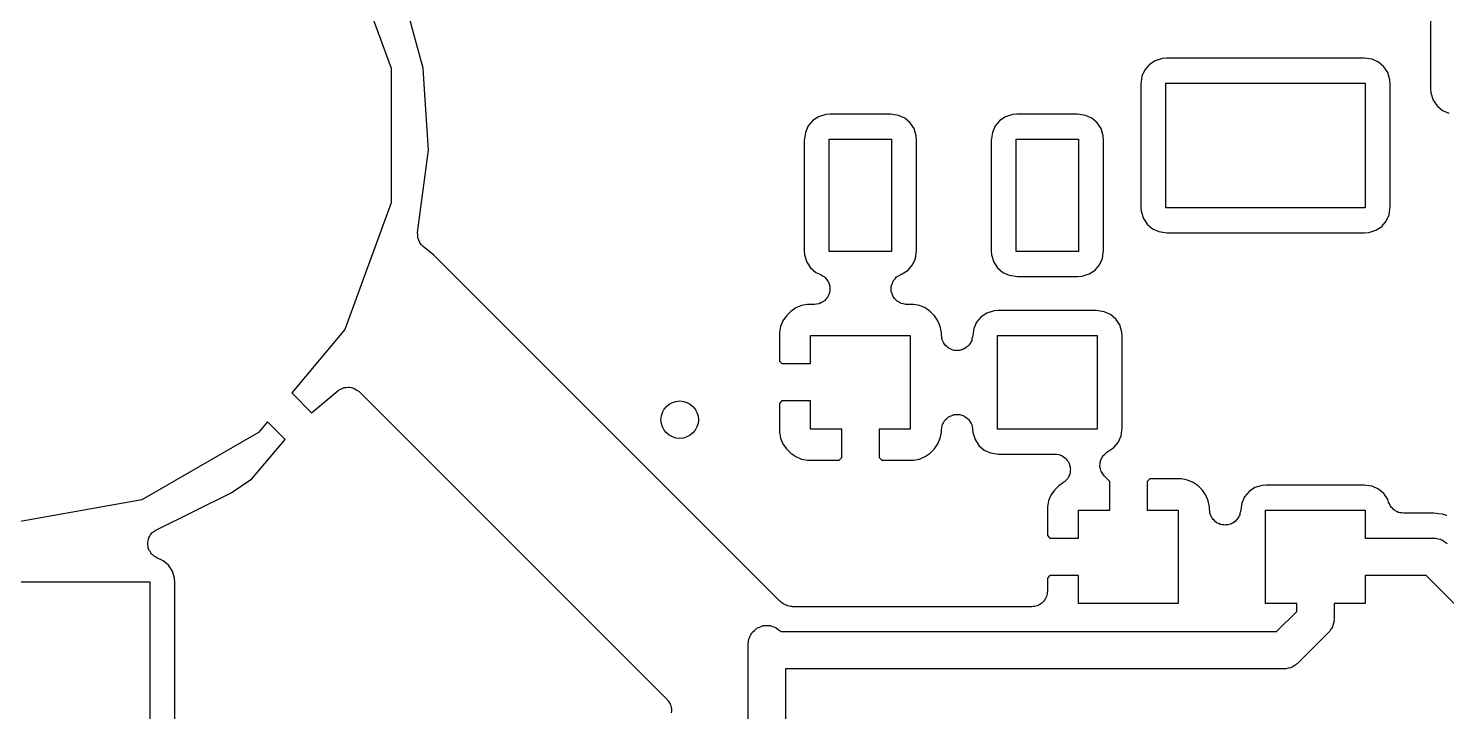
# Model space of a CAD drawing. Extents: x 76 to 124.9, y -113.7 to -66.
# Drawn here: x 85.38 to 96.75, y -79.84 to -74.36 of the extents above; entities that cross this region are included whole.
import ezdxf

# ---------------------------------------------------------------- set-up
doc = ezdxf.new("R2010")
doc.units = 0
doc.header["$MEASUREMENT"] = 0
doc.layers.add('BLACK', color=7, linetype='CONTINUOUS')

msp = doc.modelspace()

# ---------------------------------------------------------------- linework, layer by layer
at = {"layer": 'Black'}
for p, q in [((87.9149, -73.6641), (88.2846, -74.6796)), ((88.5409, -74.6796), (88.3697, -74.0423)), ((96.6244, -74.0588), (96.6244, -74.845)), ((94.4148, -74.6198), (94.368, -74.6507)), ((94.4721, -74.6021), (94.4148, -74.6198)), ((94.505, -74.5994), (94.4721, -74.6021)), ((96.0912, -74.5994), (94.505, -74.5994)), ((96.1555, -74.6086), (96.0912, -74.5994)), ((96.2067, -74.6316), (96.1555, -74.6086)), ((96.2493, -74.668), (96.2067, -74.6316)), ((88.2846, -74.6796), (88.2846, -75.7604)), ((88.5494, -74.8083), (88.5409, -74.6796)), ((94.3086, -74.7445), (94.2994, -74.8088)), ((94.3316, -74.6933), (94.3086, -74.7445)), ((94.368, -74.6507), (94.3316, -74.6933)), ((96.2802, -74.7148), (96.2493, -74.668)), ((96.2979, -74.7721), (96.2802, -74.7148)), ((88.5845, -75.3381), (88.5494, -74.8083)), ((94.2994, -74.8088), (94.2994, -75.795)), ((94.5, -75.8), (94.5, -74.8)), ((94.5, -74.8), (96.1, -74.8)), ((96.1, -74.8), (96.1, -75.8)), ((96.3006, -74.805), (96.2979, -74.7721)), ((96.3006, -75.7912), (96.3006, -74.805)), ((96.6244, -74.845), (96.6271, -74.8779)), ((96.6271, -74.8779), (96.6448, -74.9352)), ((96.6448, -74.9352), (96.6757, -74.982)), ((91.7148, -75.0698), (91.668, -75.1007)), ((91.7721, -75.0521), (91.7148, -75.0698)), ((91.805, -75.0494), (91.7721, -75.0521)), ((92.2912, -75.0494), (91.805, -75.0494)), ((92.3555, -75.0586), (92.2912, -75.0494)), ((92.4067, -75.0816), (92.3555, -75.0586)), ((92.4493, -75.118), (92.4067, -75.0816)), ((93.2148, -75.0698), (93.168, -75.1007)), ((93.2721, -75.0521), (93.2148, -75.0698)), ((93.305, -75.0494), (93.2721, -75.0521)), ((93.7912, -75.0494), (93.305, -75.0494)), ((93.8555, -75.0586), (93.7912, -75.0494)), ((93.9067, -75.0816), (93.8555, -75.0586)), ((93.9493, -75.118), (93.9067, -75.0816)), ((96.6757, -74.982), (96.7183, -75.0184)), ((96.7183, -75.0184), (96.7695, -75.0414)), ((91.6086, -75.1945), (91.5994, -75.2588)), ((91.6316, -75.1433), (91.6086, -75.1945)), ((91.668, -75.1007), (91.6316, -75.1433)), ((92.4802, -75.1648), (92.4493, -75.118)), ((92.4979, -75.2221), (92.4802, -75.1648)), ((93.1086, -75.1945), (93.0994, -75.2588)), ((93.1316, -75.1433), (93.1086, -75.1945)), ((93.168, -75.1007), (93.1316, -75.1433)), ((93.9802, -75.1648), (93.9493, -75.118)), ((93.9979, -75.2221), (93.9802, -75.1648)), ((91.5994, -75.2588), (91.5994, -76.145)), ((91.8, -76.15), (91.8, -75.25)), ((91.8, -75.25), (92.3, -75.25)), ((92.3, -75.25), (92.3, -76.15)), ((92.5006, -75.255), (92.4979, -75.2221)), ((92.5006, -76.1412), (92.5006, -75.255)), ((93.0994, -75.2588), (93.0994, -76.145)), ((93.3, -76.15), (93.3, -75.25)), ((93.3, -75.25), (93.8, -75.25)), ((93.8, -75.25), (93.8, -76.15)), ((94.0006, -75.255), (93.9979, -75.2221)), ((94.0006, -76.1412), (94.0006, -75.255)), ((88.498, -75.9979), (88.5845, -75.3381)), ((88.2846, -75.7604), (87.9149, -76.7759)), ((94.2994, -75.795), (94.3021, -75.8279)), ((94.3021, -75.8279), (94.3198, -75.8852)), ((94.3198, -75.8852), (94.3507, -75.932)), ((96.1, -75.8), (94.5, -75.8)), ((96.2684, -75.9067), (96.2914, -75.8555)), ((96.2914, -75.8555), (96.3006, -75.7912)), ((88.4989, -76.0175), (88.498, -75.9979)), ((94.3507, -75.932), (94.3933, -75.9684)), ((94.3933, -75.9684), (94.4445, -75.9914)), ((94.4445, -75.9914), (94.5088, -76.0006)), ((94.5088, -76.0006), (96.095, -76.0006)), ((96.095, -76.0006), (96.1279, -75.9979)), ((96.1279, -75.9979), (96.1852, -75.9802)), ((96.1852, -75.9802), (96.232, -75.9493)), ((96.232, -75.9493), (96.2684, -75.9067)), ((88.4991, -76.0371), (88.4989, -76.0175)), ((88.4998, -76.0391), (88.4991, -76.0371)), ((88.4999, -76.0413), (88.4998, -76.0391)), ((88.5075, -76.0594), (88.4999, -76.0413)), ((88.5144, -76.0778), (88.5075, -76.0594)), ((88.5158, -76.0794), (88.5144, -76.0778)), ((88.5166, -76.0814), (88.5158, -76.0794)), ((88.5298, -76.0958), (88.5166, -76.0814)), ((88.5426, -76.1107), (88.5298, -76.0958)), ((88.6279, -76.1808), (88.5426, -76.1107)), ((89.3236, -76.8765), (88.6279, -76.1808)), ((91.5994, -76.145), (91.6021, -76.1779)), ((91.6021, -76.1779), (91.6198, -76.2352)), ((92.3, -76.15), (91.8, -76.15)), ((92.4684, -76.2567), (92.4914, -76.2055)), ((92.4914, -76.2055), (92.5006, -76.1412)), ((93.0994, -76.145), (93.1021, -76.1779)), ((93.1021, -76.1779), (93.1198, -76.2352)), ((93.8, -76.15), (93.3, -76.15)), ((93.9684, -76.2567), (93.9914, -76.2055)), ((93.9914, -76.2055), (94.0006, -76.1412)), ((91.6198, -76.2352), (91.6507, -76.282)), ((91.6507, -76.282), (91.6933, -76.3184)), ((91.6933, -76.3184), (91.7325, -76.336)), ((91.7325, -76.336), (91.7467, -76.3457)), ((92.3453, -76.3504), (92.3619, -76.3419)), ((92.3619, -76.3419), (92.3781, -76.3325)), ((92.3781, -76.3325), (92.3812, -76.332)), ((92.3812, -76.332), (92.3839, -76.3306)), ((92.3839, -76.3306), (92.3852, -76.3302)), ((92.3852, -76.3302), (92.432, -76.2993)), ((92.432, -76.2993), (92.4684, -76.2567)), ((93.1198, -76.2352), (93.1507, -76.282)), ((93.1507, -76.282), (93.1933, -76.3184)), ((93.1933, -76.3184), (93.2445, -76.3414)), ((93.2445, -76.3414), (93.3088, -76.3506)), ((93.8279, -76.3479), (93.8852, -76.3302)), ((93.8852, -76.3302), (93.932, -76.2993)), ((93.932, -76.2993), (93.9684, -76.2567)), ((91.7467, -76.3457), (91.7615, -76.3542)), ((91.7615, -76.3542), (91.7645, -76.3578)), ((91.7645, -76.3578), (91.7684, -76.3605)), ((91.7684, -76.3605), (91.7784, -76.3744)), ((91.7784, -76.3744), (91.7894, -76.3875)), ((91.7894, -76.3875), (91.791, -76.3919)), ((91.791, -76.3919), (91.7938, -76.3957)), ((91.7938, -76.3957), (91.7984, -76.4122)), ((91.7984, -76.4122), (91.8043, -76.4283)), ((91.8043, -76.4283), (91.8043, -76.433)), ((91.8043, -76.433), (91.8055, -76.4375)), ((91.8055, -76.4375), (91.8043, -76.4546)), ((91.8043, -76.4546), (91.8043, -76.4717)), ((92.2969, -76.4657), (92.2978, -76.447)), ((92.2978, -76.4283), (92.2988, -76.4254)), ((92.2978, -76.447), (92.2978, -76.4283)), ((92.2988, -76.4254), (92.299, -76.4223)), ((92.299, -76.4223), (92.3062, -76.4051)), ((92.3062, -76.4051), (92.3126, -76.3875)), ((92.3126, -76.3875), (92.3146, -76.3851)), ((92.3146, -76.3851), (92.3158, -76.3823)), ((92.3158, -76.3823), (92.3285, -76.3686)), ((92.3285, -76.3686), (92.3405, -76.3542)), ((92.3405, -76.3542), (92.3432, -76.3527)), ((92.3432, -76.3527), (92.3453, -76.3504)), ((93.3088, -76.3506), (93.795, -76.3506)), ((93.795, -76.3506), (93.8279, -76.3479)), ((91.7151, -76.5703), (91.698, -76.572)), ((91.7193, -76.5683), (91.7151, -76.5703)), ((91.7239, -76.5675), (91.7193, -76.5683)), ((91.7388, -76.5589), (91.7239, -76.5675)), ((91.7542, -76.5515), (91.7388, -76.5589)), ((91.7575, -76.5481), (91.7542, -76.5515)), ((91.7615, -76.5458), (91.7575, -76.5481)), ((91.7725, -76.5326), (91.7615, -76.5458)), ((91.7845, -76.5204), (91.7725, -76.5326)), ((91.7864, -76.5161), (91.7845, -76.5204)), ((91.7894, -76.5125), (91.7864, -76.5161)), ((91.7953, -76.4964), (91.7894, -76.5125)), ((91.8023, -76.4808), (91.7953, -76.4964)), ((91.8027, -76.4761), (91.8023, -76.4808)), ((91.8043, -76.4717), (91.8027, -76.4761)), ((92.2978, -76.4686), (92.2969, -76.4657)), ((92.2978, -76.4717), (92.2978, -76.4686)), ((92.3042, -76.4893), (92.2978, -76.4717)), ((92.3097, -76.5072), (92.3042, -76.4893)), ((92.3116, -76.5096), (92.3097, -76.5072)), ((92.3126, -76.5125), (92.3116, -76.5096)), ((92.3246, -76.5268), (92.3126, -76.5125)), ((92.336, -76.5417), (92.3246, -76.5268)), ((92.3385, -76.5434), (92.336, -76.5417)), ((92.3405, -76.5458), (92.3385, -76.5434)), ((92.3567, -76.5551), (92.3405, -76.5458)), ((92.3724, -76.5652), (92.3567, -76.5551)), ((92.3754, -76.5659), (92.3724, -76.5652)), ((92.3781, -76.5675), (92.3754, -76.5659)), ((92.3965, -76.5707), (92.3781, -76.5675)), ((92.4148, -76.5749), (92.3965, -76.5707)), ((91.4558, -76.6656), (91.4285, -76.7066)), ((91.4906, -76.6308), (91.4558, -76.6656)), ((91.5316, -76.6035), (91.4906, -76.6308)), ((91.5771, -76.5846), (91.5316, -76.6035)), ((91.6254, -76.575), (91.5771, -76.5846)), ((91.6812, -76.575), (91.6254, -76.575)), ((91.698, -76.572), (91.6812, -76.575)), ((92.4178, -76.5745), (92.4148, -76.5749)), ((92.4209, -76.575), (92.4178, -76.5745)), ((92.4746, -76.575), (92.4209, -76.575)), ((92.5229, -76.5846), (92.4746, -76.575)), ((92.5684, -76.6035), (92.5229, -76.5846)), ((92.6094, -76.6308), (92.5684, -76.6035)), ((92.6442, -76.6656), (92.6094, -76.6308)), ((92.6715, -76.7066), (92.6442, -76.6656)), ((93.018, -76.6757), (92.9816, -76.7183)), ((93.0648, -76.6448), (93.018, -76.6757)), ((93.1221, -76.6271), (93.0648, -76.6448)), ((93.155, -76.6244), (93.1221, -76.6271)), ((93.9412, -76.6244), (93.155, -76.6244)), ((94.0055, -76.6336), (93.9412, -76.6244)), ((94.0567, -76.6566), (94.0055, -76.6336)), ((94.0993, -76.693), (94.0567, -76.6566)), ((87.9149, -76.7759), (87.4875, -77.2853)), ((91.4096, -76.7521), (91.4, -76.8004)), ((91.4285, -76.7066), (91.4096, -76.7521)), ((92.6904, -76.7521), (92.6715, -76.7066)), ((92.7, -76.8004), (92.6904, -76.7521)), ((92.9586, -76.7695), (92.9488, -76.8386)), ((92.9816, -76.7183), (92.9586, -76.7695)), ((94.1302, -76.7398), (94.0993, -76.693)), ((94.1479, -76.7971), (94.1302, -76.7398)), ((94.1506, -76.83), (94.1479, -76.7971)), ((89.8543, -77.4071), (89.3236, -76.8765)), ((89.3236, -76.8765), (89.3236, -76.8765)), ((91.4, -76.8004), (91.4, -77.0295)), ((91.65, -77.05), (91.65, -76.825)), ((91.65, -76.825), (92.45, -76.825)), ((92.45, -76.825), (92.45, -77.575)), ((92.7, -76.821), (92.7, -76.8004)), ((92.7023, -76.8338), (92.7, -76.821)), ((92.7027, -76.8468), (92.7023, -76.8338)), ((92.706, -76.855), (92.7027, -76.8468)), ((92.7075, -76.8638), (92.706, -76.855)), ((92.714, -76.875), (92.7075, -76.8638)), ((92.7189, -76.8871), (92.714, -76.875)), ((92.7248, -76.8937), (92.7189, -76.8871)), ((92.7292, -76.9014), (92.7248, -76.8937)), ((92.7392, -76.9097), (92.7292, -76.9014)), ((92.7479, -76.9194), (92.7392, -76.9097)), ((92.914, -76.9071), (92.9085, -76.914)), ((92.9208, -76.9014), (92.914, -76.9071)), ((92.9273, -76.8901), (92.9208, -76.9014)), ((92.9353, -76.8799), (92.9273, -76.8901)), ((92.938, -76.8714), (92.9353, -76.8799)), ((92.9425, -76.8638), (92.938, -76.8714)), ((92.9447, -76.851), (92.9425, -76.8638)), ((92.9488, -76.8386), (92.9447, -76.851)), ((93.15, -77.575), (93.15, -76.825)), ((93.15, -76.825), (93.95, -76.825)), ((93.95, -76.825), (93.95, -77.575)), ((94.1506, -77.5662), (94.1506, -76.83)), ((92.7557, -76.9236), (92.7479, -76.9194)), ((92.7625, -76.9293), (92.7557, -76.9236)), ((92.7747, -76.9337), (92.7625, -76.9293)), ((92.7862, -76.9398), (92.7747, -76.9337)), ((92.795, -76.9411), (92.7862, -76.9398)), ((92.8033, -76.9441), (92.795, -76.9411)), ((92.8163, -76.9441), (92.8033, -76.9441)), ((92.8292, -76.9459), (92.8163, -76.9441)), ((92.8378, -76.9441), (92.8292, -76.9459)), ((92.8467, -76.9441), (92.8378, -76.9441)), ((92.8589, -76.9397), (92.8467, -76.9441)), ((92.8716, -76.937), (92.8589, -76.9397)), ((92.8792, -76.9323), (92.8716, -76.937)), ((92.8875, -76.9293), (92.8792, -76.9323)), ((92.8975, -76.9209), (92.8875, -76.9293)), ((92.9085, -76.914), (92.8975, -76.9209)), ((91.4, -77.0295), (91.4205, -77.05)), ((91.4205, -77.05), (91.65, -77.05)), ((87.8677, -77.2609), (87.8824, -77.2541)), ((87.8824, -77.2541), (87.8965, -77.2459)), ((87.8965, -77.2459), (87.902, -77.2449)), ((87.902, -77.2449), (87.9071, -77.2426)), ((87.9071, -77.2426), (87.9232, -77.2412)), ((87.9232, -77.2412), (87.9392, -77.2383)), ((87.9392, -77.2383), (87.9447, -77.2393)), ((87.9447, -77.2393), (87.9503, -77.2388)), ((87.9503, -77.2388), (87.966, -77.243)), ((87.966, -77.243), (87.982, -77.2458)), ((87.982, -77.2458), (87.9868, -77.2486)), ((87.9868, -77.2486), (87.9922, -77.25)), ((87.9922, -77.25), (88.0055, -77.2593)), ((87.4875, -77.2853), (87.6477, -77.4455)), ((87.6477, -77.4455), (87.8589, -77.2677)), ((87.8589, -77.2677), (87.8638, -77.2649)), ((87.8638, -77.2649), (87.8677, -77.2609)), ((88.0055, -77.2593), (88.0196, -77.2674)), ((88.0196, -77.2674), (88.0232, -77.2717)), ((88.0232, -77.2717), (88.0278, -77.2749)), ((88.0278, -77.2749), (90.4988, -79.7459)), ((91.4205, -77.35), (91.4, -77.3705)), ((91.65, -77.35), (91.4205, -77.35)), ((91.65, -77.575), (91.65, -77.35)), ((91.4024, -78.9552), (89.8543, -77.4071)), ((91.4, -77.3705), (91.4, -77.5996)), ((92.7421, -77.491), (92.7541, -77.4792)), ((92.7541, -77.4792), (92.7587, -77.4771)), ((92.7587, -77.4771), (92.7625, -77.4739)), ((92.7625, -77.4739), (92.7783, -77.4681)), ((92.7783, -77.4681), (92.7936, -77.4611)), ((92.7936, -77.4611), (92.7986, -77.4607)), ((92.7986, -77.4607), (92.8033, -77.459)), ((92.8033, -77.459), (92.8201, -77.459)), ((92.8201, -77.459), (92.8369, -77.4577)), ((92.8369, -77.4577), (92.8417, -77.459)), ((92.8417, -77.459), (92.8467, -77.459)), ((92.8467, -77.459), (92.8625, -77.4648)), ((92.8625, -77.4648), (92.8787, -77.4692)), ((92.8787, -77.4692), (92.8828, -77.4721)), ((92.8828, -77.4721), (92.8875, -77.4739)), ((92.8875, -77.4739), (92.9004, -77.4847)), ((87.2939, -77.516), (87.2203, -77.6038)), ((87.4355, -77.6577), (87.2939, -77.516)), ((91.9, -77.575), (91.65, -77.575)), ((91.9, -77.8045), (91.9, -77.575)), ((92.45, -77.575), (92.2, -77.575)), ((92.2, -77.575), (92.2, -77.8045)), ((92.7, -77.5821), (92.7029, -77.5656)), ((92.7, -77.5996), (92.7, -77.5821)), ((92.7029, -77.5656), (92.7045, -77.5488)), ((92.7045, -77.5488), (92.7067, -77.5443)), ((92.7067, -77.5443), (92.7075, -77.5394)), ((92.7075, -77.5394), (92.7159, -77.5248)), ((92.7159, -77.5248), (92.7232, -77.5096)), ((92.7232, -77.5096), (92.7267, -77.5061)), ((92.7267, -77.5061), (92.7292, -77.5018)), ((92.7292, -77.5018), (92.7421, -77.491)), ((92.9004, -77.4847), (92.9141, -77.4944)), ((92.9141, -77.4944), (92.9169, -77.4985)), ((92.9169, -77.4985), (92.9208, -77.5018)), ((92.9208, -77.5018), (92.9292, -77.5163)), ((92.9292, -77.5163), (92.9387, -77.5302)), ((92.9387, -77.5302), (92.94, -77.535)), ((92.94, -77.535), (92.9425, -77.5394)), ((92.9425, -77.5394), (92.9454, -77.5559)), ((92.9454, -77.5559), (92.9496, -77.5722)), ((92.9496, -77.5722), (92.9521, -77.6029)), ((93.95, -77.575), (93.15, -77.575)), ((94.1414, -77.6305), (94.1506, -77.5662)), ((87.2203, -77.6038), (86.2843, -78.1442)), ((87.168, -77.9755), (87.4355, -77.6577)), ((91.4, -77.5996), (91.4096, -77.6479)), ((91.4096, -77.6479), (91.4285, -77.6934)), ((91.4285, -77.6934), (91.4558, -77.7344)), ((92.6442, -77.7344), (92.6715, -77.6934)), ((92.6715, -77.6934), (92.6904, -77.6479)), ((92.6904, -77.6479), (92.7, -77.5996)), ((92.9521, -77.6029), (92.9698, -77.6602)), ((92.9698, -77.6602), (93.0007, -77.707)), ((93.0007, -77.707), (93.0433, -77.7434)), ((94.082, -77.7243), (94.1184, -77.6817)), ((94.1184, -77.6817), (94.1414, -77.6305)), ((91.4558, -77.7344), (91.4906, -77.7692)), ((91.4906, -77.7692), (91.5316, -77.7965)), ((91.5316, -77.7965), (91.5771, -77.8154)), ((91.5771, -77.8154), (91.6254, -77.825)), ((91.8795, -77.825), (91.9, -77.8045)), ((92.2, -77.8045), (92.2205, -77.825)), ((92.4746, -77.825), (92.5229, -77.8154)), ((92.5229, -77.8154), (92.5684, -77.7965)), ((92.5684, -77.7965), (92.6094, -77.7692)), ((92.6094, -77.7692), (92.6442, -77.7344)), ((93.0433, -77.7434), (93.0945, -77.7664)), ((93.0945, -77.7664), (93.1588, -77.7756)), ((93.1588, -77.7756), (93.6106, -77.7756)), ((93.6106, -77.7756), (93.6173, -77.7768)), ((93.6173, -77.7768), (93.6242, -77.7763)), ((93.6242, -77.7763), (93.6386, -77.7805)), ((93.6386, -77.7805), (93.6533, -77.7831)), ((93.6533, -77.7831), (93.6593, -77.7865)), ((93.6593, -77.7865), (93.6659, -77.7885)), ((93.6659, -77.7885), (93.6779, -77.7973)), ((93.6779, -77.7973), (93.6909, -77.8048)), ((93.6909, -77.8048), (93.6953, -77.8101)), ((93.6953, -77.8101), (93.7009, -77.8141)), ((93.7009, -77.8141), (93.7092, -77.8266)), ((93.9763, -77.829), (93.9852, -77.8112)), ((93.9852, -77.8112), (93.9936, -77.7931)), ((93.9936, -77.7931), (93.9949, -77.7918)), ((93.9949, -77.7918), (93.9957, -77.7902)), ((93.9957, -77.7902), (94.0102, -77.7765)), ((94.0102, -77.7765), (94.0243, -77.7624)), ((94.0243, -77.7624), (94.026, -77.7616)), ((94.026, -77.7616), (94.0273, -77.7604)), ((94.0273, -77.7604), (94.082, -77.7243)), ((91.6254, -77.825), (91.8795, -77.825)), ((92.2205, -77.825), (92.4746, -77.825)), ((93.7092, -77.8266), (93.7188, -77.8381)), ((93.7188, -77.8381), (93.7212, -77.8445)), ((93.7212, -77.8445), (93.725, -77.8502)), ((93.7306, -77.9355), (93.7239, -77.949)), ((93.725, -77.8502), (93.7285, -77.8648)), ((93.7285, -77.8648), (93.7337, -77.8789)), ((93.7313, -77.9287), (93.7306, -77.9355)), ((93.7337, -77.9223), (93.7313, -77.9287)), ((93.7337, -77.8789), (93.7337, -77.8857)), ((93.7337, -77.8857), (93.7353, -77.8924)), ((93.7353, -77.8924), (93.7337, -77.9073)), ((93.7337, -77.9073), (93.7337, -77.9223)), ((93.9713, -77.8722), (93.9736, -77.8523)), ((93.9717, -77.8739), (93.9713, -77.8722)), ((93.9715, -77.8757), (93.9717, -77.8739)), ((93.9767, -77.895), (93.9715, -77.8757)), ((93.9736, -77.8523), (93.9753, -77.8324)), ((93.9753, -77.8324), (93.9761, -77.8308)), ((93.9761, -77.8308), (93.9763, -77.829)), ((93.9813, -77.9144), (93.9767, -77.895)), ((93.9823, -77.9159), (93.9813, -77.9144)), ((93.9827, -77.9176), (93.9823, -77.9159)), ((93.9942, -77.934), (93.9827, -77.9176)), ((94.0052, -77.9506), (93.9942, -77.934)), ((87.0031, -78.0857), (87.168, -77.9755)), ((93.6406, -78.0308), (93.6058, -78.0656)), ((93.68, -78.0045), (93.6406, -78.0308)), ((93.685, -77.9998), (93.68, -78.0045)), ((93.6909, -77.9963), (93.685, -77.9998)), ((93.7005, -77.9848), (93.6909, -77.9963)), ((93.7114, -77.9745), (93.7005, -77.9848)), ((93.7144, -77.9683), (93.7114, -77.9745)), ((93.7188, -77.9631), (93.7144, -77.9683)), ((93.7239, -77.949), (93.7188, -77.9631)), ((94.0066, -77.9517), (94.0052, -77.9506)), ((94.0076, -77.9532), (94.0066, -77.9517)), ((94.05, -77.9955), (94.0076, -77.9532)), ((94.05, -78.225), (94.05, -77.9955)), ((94.3705, -77.975), (94.35, -77.9955)), ((94.35, -77.9955), (94.35, -78.225)), ((94.6246, -77.975), (94.3705, -77.975)), ((94.6729, -77.9846), (94.6246, -77.975)), ((94.7184, -78.0035), (94.6729, -77.9846)), ((94.7594, -78.0308), (94.7184, -78.0035)), ((94.7942, -78.0656), (94.7594, -78.0308)), ((95.2148, -78.0448), (95.168, -78.0757)), ((95.2721, -78.0271), (95.2148, -78.0448)), ((95.305, -78.0244), (95.2721, -78.0271)), ((96.0912, -78.0244), (95.305, -78.0244)), ((96.1555, -78.0336), (96.0912, -78.0244)), ((96.2067, -78.0566), (96.1555, -78.0336)), ((86.2843, -78.1442), (85.22, -78.3318)), ((86.4018, -78.3826), (87.0031, -78.0857)), ((93.5596, -78.1521), (93.55, -78.2004)), ((93.5785, -78.1066), (93.5596, -78.1521)), ((93.6058, -78.0656), (93.5785, -78.1066)), ((94.8215, -78.1066), (94.7942, -78.0656)), ((94.8404, -78.1521), (94.8215, -78.1066)), ((94.85, -78.2004), (94.8404, -78.1521)), ((95.1316, -78.1183), (95.1086, -78.1695)), ((95.168, -78.0757), (95.1316, -78.1183)), ((96.2493, -78.093), (96.2067, -78.0566)), ((96.2802, -78.1398), (96.2493, -78.093)), ((96.2874, -78.163), (96.2802, -78.1398)), ((96.2937, -78.1754), (96.2874, -78.163)), ((93.55, -78.2004), (93.55, -78.4295)), ((93.8, -78.45), (93.8, -78.225)), ((93.8, -78.225), (94.05, -78.225)), ((94.35, -78.225), (94.6, -78.225)), ((94.6, -78.225), (94.6, -78.975)), ((94.85, -78.221), (94.85, -78.2004)), ((94.8523, -78.2338), (94.85, -78.221)), ((94.8527, -78.2468), (94.8523, -78.2338)), ((94.856, -78.255), (94.8527, -78.2468)), ((94.8575, -78.2638), (94.856, -78.255)), ((94.864, -78.275), (94.8575, -78.2638)), ((94.8689, -78.2871), (94.864, -78.275)), ((95.088, -78.2714), (95.0853, -78.2799)), ((95.0925, -78.2638), (95.088, -78.2714)), ((95.0947, -78.251), (95.0925, -78.2638)), ((95.0988, -78.2386), (95.0947, -78.251)), ((95.1086, -78.1695), (95.0988, -78.2386)), ((95.3, -78.975), (95.3, -78.225)), ((95.3, -78.225), (96.1, -78.225)), ((96.1, -78.225), (96.1, -78.45)), ((96.2985, -78.1885), (96.2937, -78.1754)), ((96.3036, -78.1946), (96.2985, -78.1885)), ((96.3072, -78.2016), (96.3036, -78.1946)), ((96.3175, -78.2111), (96.3072, -78.2016)), ((96.3264, -78.2218), (96.3175, -78.2111)), ((96.3333, -78.2257), (96.3264, -78.2218)), ((96.3391, -78.2311), (96.3333, -78.2257)), ((96.3519, -78.2365), (96.3391, -78.2311)), ((96.364, -78.2435), (96.3519, -78.2365)), ((96.3718, -78.2448), (96.364, -78.2435)), ((96.3791, -78.2479), (96.3718, -78.2448)), ((96.393, -78.2486), (96.3791, -78.2479)), ((96.4068, -78.251), (96.393, -78.2486)), ((96.6492, -78.251), (96.4068, -78.251)), ((96.6861, -78.2551), (96.6492, -78.251)), ((96.6868, -78.2551), (96.6861, -78.2551)), ((96.6874, -78.2553), (96.6868, -78.2551)), ((96.7207, -78.2587), (96.6874, -78.2553)), ((96.7524, -78.2687), (96.7207, -78.2587)), ((96.7531, -78.2688), (96.7524, -78.2687)), ((86.3841, -78.3933), (86.3934, -78.3888)), ((86.3934, -78.3888), (86.4018, -78.3826)), ((94.8748, -78.2937), (94.8689, -78.2871)), ((94.8792, -78.3014), (94.8748, -78.2937)), ((94.8892, -78.3097), (94.8792, -78.3014)), ((94.8979, -78.3194), (94.8892, -78.3097)), ((94.9057, -78.3236), (94.8979, -78.3194)), ((94.9125, -78.3293), (94.9057, -78.3236)), ((94.9247, -78.3337), (94.9125, -78.3293)), ((94.9362, -78.3398), (94.9247, -78.3337)), ((94.945, -78.3411), (94.9362, -78.3398)), ((94.9533, -78.3441), (94.945, -78.3411)), ((94.9663, -78.3441), (94.9533, -78.3441)), ((94.9792, -78.3459), (94.9663, -78.3441)), ((94.9878, -78.3441), (94.9792, -78.3459)), ((94.9967, -78.3441), (94.9878, -78.3441)), ((95.0089, -78.3397), (94.9967, -78.3441)), ((95.0216, -78.337), (95.0089, -78.3397)), ((95.0292, -78.3323), (95.0216, -78.337)), ((95.0375, -78.3293), (95.0292, -78.3323)), ((95.0475, -78.3209), (95.0375, -78.3293)), ((95.0585, -78.314), (95.0475, -78.3209)), ((95.064, -78.3071), (95.0585, -78.314)), ((95.0708, -78.3014), (95.064, -78.3071)), ((95.0773, -78.2901), (95.0708, -78.3014)), ((95.0853, -78.2799), (95.0773, -78.2901)), ((86.3324, -78.4866), (86.3351, -78.4754)), ((86.3335, -78.4969), (86.3324, -78.4866)), ((86.3327, -78.5072), (86.3335, -78.4969)), ((86.3351, -78.4754), (86.336, -78.4639)), ((86.336, -78.4639), (86.3402, -78.4545)), ((86.3402, -78.4545), (86.3427, -78.4445)), ((86.3427, -78.4445), (86.3491, -78.4349)), ((86.3491, -78.4349), (86.3538, -78.4243)), ((86.3538, -78.4243), (86.361, -78.4169)), ((86.361, -78.4169), (86.3668, -78.4083)), ((86.3668, -78.4083), (86.3761, -78.4015)), ((86.3761, -78.4015), (86.3841, -78.3933)), ((93.55, -78.4295), (93.5705, -78.45)), ((93.5705, -78.45), (93.8, -78.45)), ((96.1, -78.45), (96.65, -78.45)), ((96.65, -78.45), (96.6565, -78.4511)), ((96.6565, -78.4511), (96.6631, -78.4506)), ((96.6631, -78.4506), (96.682, -78.4556)), ((96.682, -78.4556), (96.7013, -78.459)), ((96.7013, -78.459), (96.707, -78.4623)), ((96.707, -78.4623), (96.7134, -78.4641)), ((96.7134, -78.4641), (96.7294, -78.4753)), ((96.7294, -78.4753), (96.7464, -78.4851)), ((96.7464, -78.4851), (96.7507, -78.4901)), ((96.7507, -78.4901), (96.7561, -78.4939)), ((86.3359, -78.5183), (86.3327, -78.5072)), ((86.3371, -78.5298), (86.3359, -78.5183)), ((86.3417, -78.539), (86.3371, -78.5298)), ((86.3445, -78.549), (86.3417, -78.539)), ((86.3513, -78.5584), (86.3445, -78.549)), ((86.3564, -78.5687), (86.3513, -78.5584)), ((86.3638, -78.5758), (86.3564, -78.5687)), ((86.3699, -78.5842), (86.3638, -78.5758)), ((86.3794, -78.5907), (86.3699, -78.5842)), ((86.3877, -78.5987), (86.3794, -78.5907)), ((86.3972, -78.6029), (86.3877, -78.5987)), ((86.4058, -78.6087), (86.3972, -78.6029)), ((86.4567, -78.6316), (86.4058, -78.6087)), ((86.4993, -78.668), (86.4567, -78.6316)), ((86.5302, -78.7148), (86.4993, -78.668)), ((86.5479, -78.7721), (86.5302, -78.7148)), ((83.85, -78.8), (86.35, -78.8)), ((86.35, -78.8), (86.35, -80.6)), ((86.5506, -78.805), (86.5479, -78.7721)), ((86.5506, -80.5912), (86.5506, -78.805)), ((93.5705, -78.75), (93.55, -78.7705)), ((93.55, -78.7705), (93.55, -78.876)), ((93.8, -78.75), (93.5705, -78.75)), ((93.8, -78.975), (93.8, -78.75)), ((96.5879, -78.75), (96.1, -78.75)), ((96.1, -78.75), (96.1, -78.975)), ((97.9939, -80.1561), (96.5879, -78.75)), ((91.4171, -78.9656), (91.4024, -78.9552)), ((93.5208, -78.9563), (93.5124, -78.9634)), ((93.5262, -78.9469), (93.5208, -78.9563)), ((93.5333, -78.9385), (93.5262, -78.9469)), ((93.537, -78.9282), (93.5333, -78.9385)), ((93.5425, -78.9188), (93.537, -78.9282)), ((93.5444, -78.908), (93.5425, -78.9188)), ((93.5481, -78.8977), (93.5444, -78.908)), ((93.55, -78.876), (93.5481, -78.8868)), ((93.5481, -78.8868), (93.5481, -78.8977)), ((91.4313, -78.9768), (91.4171, -78.9656)), ((91.4482, -78.986), (91.4313, -78.9768)), ((91.4569, -78.9889), (91.4482, -78.986)), ((91.4649, -78.9935), (91.4569, -78.9889)), ((91.4774, -78.9957), (91.4649, -78.9935)), ((91.4894, -78.9997), (91.4774, -78.9957)), ((91.4986, -78.9994), (91.4894, -78.9997)), ((91.5077, -79.001), (91.4986, -78.9994)), ((93.425, -79.001), (91.5077, -79.001)), ((93.4358, -78.9991), (93.425, -79.001)), ((93.4467, -78.9991), (93.4358, -78.9991)), ((93.457, -78.9954), (93.4467, -78.9991)), ((93.4678, -78.9935), (93.457, -78.9954)), ((93.4772, -78.988), (93.4678, -78.9935)), ((93.4875, -78.9843), (93.4772, -78.988)), ((93.4959, -78.9772), (93.4875, -78.9843)), ((93.5053, -78.9718), (93.4959, -78.9772)), ((93.5124, -78.9634), (93.5053, -78.9718)), ((94.6, -78.975), (93.8, -78.975)), ((95.55, -78.975), (95.3, -78.975)), ((95.3879, -79.2), (95.55, -79.0379)), ((95.55, -79.0379), (95.55, -78.975)), ((96.1, -78.975), (95.85, -78.975)), ((95.85, -78.975), (95.85, -79.1)), ((91.2001, -79.191), (91.214, -79.1771)), ((91.214, -79.1771), (91.2199, -79.1743)), ((91.2199, -79.1743), (91.225, -79.1701)), ((91.225, -79.1701), (91.2434, -79.1634)), ((91.2434, -79.1634), (91.2612, -79.1551)), ((91.2612, -79.1551), (91.2678, -79.1545)), ((91.2678, -79.1545), (91.274, -79.1523)), ((91.274, -79.1523), (91.2936, -79.1523)), ((91.2936, -79.1523), (91.3131, -79.1506)), ((91.3131, -79.1506), (91.3194, -79.1523)), ((91.3194, -79.1523), (91.326, -79.1523)), ((91.326, -79.1523), (91.3445, -79.159)), ((91.3445, -79.159), (91.3634, -79.1641)), ((91.3634, -79.1641), (91.3688, -79.1678)), ((91.3688, -79.1678), (91.375, -79.1701)), ((91.375, -79.1701), (91.39, -79.1827)), ((91.39, -79.1827), (91.4061, -79.1939)), ((95.8247, -79.1794), (95.8149, -79.1964)), ((95.8359, -79.1634), (95.8247, -79.1794)), ((95.8377, -79.157), (95.8359, -79.1634)), ((95.841, -79.1513), (95.8377, -79.157)), ((95.8444, -79.132), (95.841, -79.1513)), ((95.8494, -79.1131), (95.8444, -79.132)), ((95.85, -79.1), (95.8489, -79.1065)), ((95.8489, -79.1065), (95.8494, -79.1131)), ((91.15, -79.3), (91.1534, -79.2807)), ((91.15, -79.45), (91.15, -79.3)), ((91.1534, -79.2807), (91.1551, -79.2612)), ((91.1551, -79.2612), (91.1579, -79.2552)), ((91.1579, -79.2552), (91.159, -79.2487)), ((91.159, -79.2487), (91.1688, -79.2317)), ((91.1688, -79.2317), (91.1771, -79.214)), ((91.1771, -79.214), (91.1818, -79.2093)), ((91.1818, -79.2093), (91.1851, -79.2036)), ((91.1851, -79.2036), (91.2001, -79.191)), ((91.4061, -79.1939), (91.4121, -79.2)), ((91.4121, -79.2), (93.1, -79.2)), ((93.1, -79.2), (95.3879, -79.2)), ((95.8061, -79.2061), (95.5561, -79.4561)), ((95.8099, -79.2007), (95.8061, -79.2061)), ((95.8149, -79.1964), (95.8099, -79.2007)), ((91.15, -80.05), (91.15, -79.45)), ((93.1, -79.5), (91.45, -79.5)), ((91.45, -79.5), (91.45, -80.05)), ((95.45, -79.5), (93.1, -79.5)), ((95.4565, -79.4989), (95.45, -79.5)), ((95.4631, -79.4994), (95.4565, -79.4989)), ((95.482, -79.4944), (95.4631, -79.4994)), ((95.5013, -79.491), (95.482, -79.4944)), ((95.507, -79.4877), (95.5013, -79.491)), ((95.5134, -79.4859), (95.507, -79.4877)), ((95.5294, -79.4747), (95.5134, -79.4859)), ((95.5464, -79.4649), (95.5294, -79.4747)), ((95.5507, -79.4599), (95.5464, -79.4649)), ((95.5561, -79.4561), (95.5507, -79.4599)), ((90.4988, -79.7459), (90.5022, -79.7508)), ((90.5022, -79.7508), (90.5067, -79.7546)), ((90.5067, -79.7546), (90.5146, -79.7684)), ((90.5146, -79.7684), (90.5237, -79.7814)), ((90.5237, -79.7814), (90.5252, -79.7872)), ((90.5252, -79.7872), (90.5282, -79.7924)), ((90.5282, -79.7924), (90.5308, -79.808)), ((90.5308, -79.808), (90.5349, -79.8234)), ((90.5354, -79.8352), (90.5325, -79.8508)), ((90.5349, -79.8234), (90.5344, -79.8293)), ((90.5344, -79.8293), (90.5354, -79.8352))]:
    msp.add_line(p, q, dxfattribs=at)
msp.add_circle((90.6, -77.5), 0.15, dxfattribs=at)

doc.saveas('drawing.dxf')
